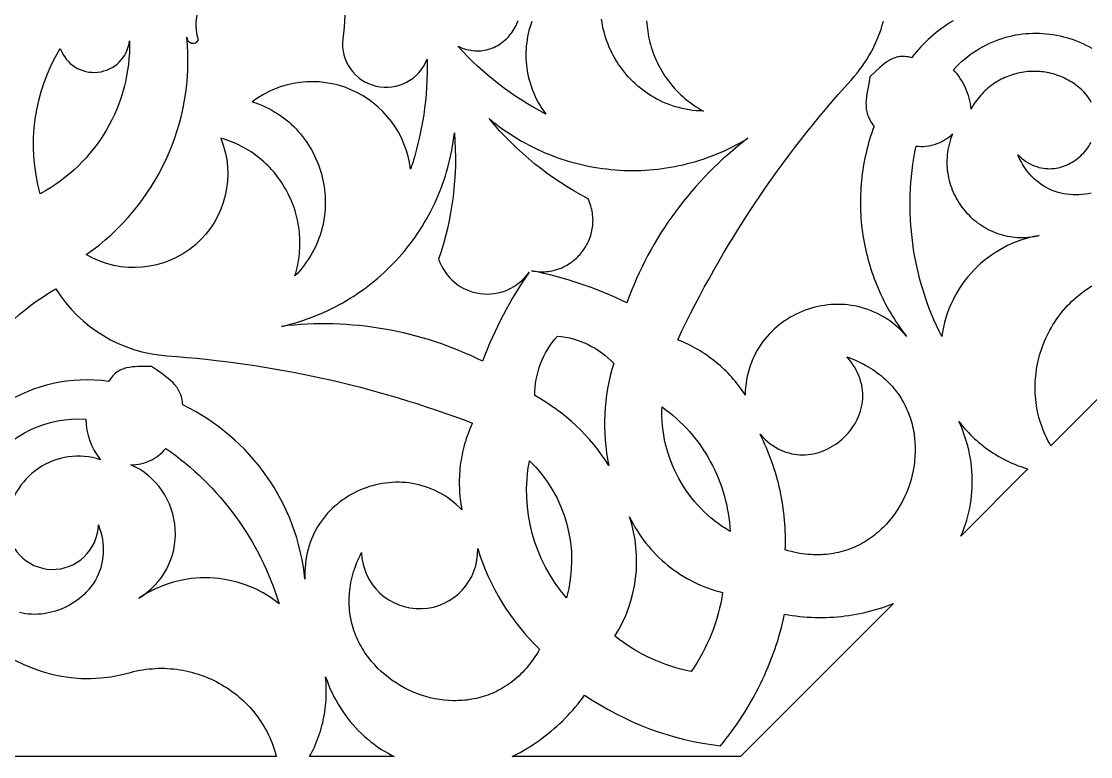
# Model space of a CAD drawing. Extents: x -492 to 492, y -420 to 420.
# Drawn here: x -29.7 to 121.2, y -173.3 to -69.6 of the extents above; entities that cross this region are included whole.
import ezdxf

# ---------------------------------------------------------------- set-up
doc = ezdxf.new("R2010")
doc.units = 0
doc.layers.add('LAYER_1', color=18, linetype='CONTINUOUS')

msp = doc.modelspace()

# ---------------------------------------------------------------- linework, layer by layer
at = {"layer": 'LAYER_1'}
for points in [[(13.79, -58.75, -0.153049), (15.66, -72.1, 0.87466), (27.56, -74.93, -0.089383), (25.23, -90.43, 0.578149), (2.91, -80.92), (3.4, -81.09), (3.87, -81.27), (4.34, -81.46), (4.8, -81.67), (5.25, -81.89), (5.68, -82.13), (6.1, -82.38), (6.52, -82.63), (6.92, -82.91), (7.31, -83.19), (7.68, -83.48), (8.05, -83.78), (8.4, -84.1), (8.75, -84.42), (9.08, -84.76), (9.39, -85.1), (9.7, -85.45), (9.99, -85.81), (10.27, -86.18), (10.54, -86.56), (10.8, -86.94), (11.04, -87.33), (11.28, -87.73), (11.5, -88.13), (11.7, -88.54), (11.89, -88.96), (12.07, -89.38), (12.24, -89.8), (12.4, -90.24), (12.54, -90.67), (12.67, -91.11), (12.78, -91.55), (12.88, -92), (12.97, -92.45), (13.04, -92.9), (13.1, -93.35), (13.15, -93.81), (13.18, -94.26), (13.2, -94.72), (13.21, -95.18), (13.2, -95.64), (13.17, -96.1), (13.14, -96.56), (13.08, -97.02), (13.02, -97.47), (12.94, -97.93), (12.84, -98.38), (12.73, -98.83), (12.61, -99.28), (12.47, -99.73), (12.31, -100.17), (12.14, -100.61), (11.96, -101.05), (11.76, -101.48), (11.54, -101.91), (11.31, -102.33), (11.07, -102.75), (10.81, -103.16), (10.53, -103.57), (10.24, -103.97), (9.93, -104.36), (9.61, -104.75), (9.27, -105.13), (8.91, -105.5), (9.03, -105.11), (9.14, -104.72), (9.23, -104.33), (9.32, -103.94), (9.39, -103.55), (9.46, -103.16), (9.51, -102.77), (9.56, -102.38), (9.59, -101.99), (9.62, -101.61), (9.63, -101.22), (9.63, -100.83), (9.63, -100.45), (9.61, -100.06), (9.59, -99.68), (9.56, -99.3), (9.51, -98.92), (9.46, -98.55), (9.4, -98.17), (9.33, -97.8), (9.25, -97.43), (9.16, -97.06), (9.06, -96.7), (8.95, -96.33), (8.84, -95.97), (8.71, -95.62), (8.58, -95.27), (8.44, -94.92), (8.29, -94.57), (8.13, -94.23), (7.97, -93.89), (7.79, -93.56), (7.61, -93.23), (7.42, -92.91), (7.22, -92.59), (7.02, -92.27), (6.8, -91.96), (6.58, -91.66), (6.35, -91.36), (6.12, -91.06), (5.88, -90.77), (5.62, -90.49), (5.37, -90.21), (5.1, -89.94), (4.83, -89.68), (4.55, -89.42), (4.27, -89.17), (3.97, -88.92), (3.67, -88.69), (3.37, -88.45), (3.06, -88.23), (2.74, -88.01), (2.41, -87.8), (2.08, -87.6), (1.74, -87.41), (1.4, -87.22), (1.05, -87.05), (0.7, -86.88), (0.34, -86.72), (-0.03, -86.57), (-0.4, -86.42), (-0.78, -86.29), (-1.17, -86.16), (-1.55, -86.05, -0.719328), (-20.51, -102.48, 0.270929), (-6.32, -71.83, 0.777705), (-4.68, -72.21, -0.636132), (4.65, -63.61, 0.862472)], [(-35.55, -165.33, -0.453995), (-24.82, -107.29, 0.240725), (-9.11, -116.75), (-9.1, -116.76, -0.074077), (33.96, -126.25), (33.8, -126.61), (33.64, -126.97), (33.5, -127.34), (33.35, -127.7), (33.22, -128.07), (33.1, -128.44), (32.98, -128.82), (32.87, -129.19), (32.76, -129.57), (32.67, -129.95), (32.58, -130.33), (32.5, -130.71), (32.42, -131.09), (32.36, -131.47), (32.3, -131.86), (32.25, -132.24), (32.21, -132.63), (32.17, -133.02), (32.14, -133.41), (32.12, -133.8), (32.11, -134.19), (32.11, -134.58), (32.11, -134.97), (32.12, -135.36), (32.14, -135.75), (32.16, -136.14), (32.2, -136.53), (32.24, -136.91), (32.29, -137.3), (32.34, -137.69), (32.41, -138.08), (32.48, -138.47), (32.09, -138.08), (31.69, -137.72), (31.28, -137.38), (30.87, -137.06), (30.45, -136.76), (30.02, -136.48), (29.58, -136.22), (29.14, -135.98), (28.7, -135.76), (28.25, -135.56), (27.79, -135.38), (27.33, -135.22), (26.87, -135.08), (26.4, -134.95), (25.94, -134.85), (25.47, -134.76), (24.99, -134.69), (24.52, -134.64), (24.05, -134.61), (23.58, -134.59), (23.11, -134.59), (22.63, -134.61), (22.17, -134.65), (21.7, -134.7), (21.23, -134.77), (20.77, -134.86), (20.31, -134.96), (19.86, -135.08), (19.41, -135.21), (18.97, -135.36), (18.53, -135.52), (18.09, -135.7), (17.67, -135.9), (17.25, -136.11), (16.84, -136.33), (16.43, -136.57), (16.04, -136.82), (15.65, -137.09), (15.27, -137.37), (14.91, -137.66), (14.55, -137.97), (14.2, -138.29), (13.87, -138.62), (13.54, -138.97), (13.23, -139.33), (12.94, -139.7), (12.65, -140.08), (12.38, -140.47), (12.13, -140.88), (11.89, -141.3), (11.66, -141.73), (11.45, -142.17), (11.26, -142.62), (11.08, -143.08), (10.92, -143.55), (10.78, -144.04), (10.65, -144.53), (10.55, -145.03), (10.46, -145.54), (10.4, -146.07), (10.35, -146.6), (10.33, -147.14), (10.33, -147.69), (10.34, -148.25, 0.260478), (-6.89, -123.69), (-6.92, -123.43), (-6.95, -123.18), (-6.99, -122.94), (-7.04, -122.71), (-7.1, -122.49), (-7.18, -122.28), (-7.25, -122.08), (-7.34, -121.88), (-7.44, -121.7), (-7.54, -121.52), (-7.65, -121.34), (-7.77, -121.17), (-7.9, -121.01), (-8.03, -120.85), (-8.32, -120.54), (-8.63, -120.25), (-8.96, -119.97), (-9.32, -119.69), (-9.69, -119.41), (-10.47, -118.85), (-11.3, -118.25), (-12.28, -118.26), (-12.74, -118.27), (-13.19, -118.28), (-13.62, -118.3), (-14.04, -118.33), (-14.44, -118.39), (-14.82, -118.46), (-15.01, -118.51), (-15.19, -118.57), (-15.37, -118.63), (-15.55, -118.7), (-15.72, -118.78), (-15.89, -118.87), (-16.05, -118.97), (-16.21, -119.08), (-16.37, -119.2), (-16.53, -119.33), (-16.68, -119.47), (-16.83, -119.63), (-16.97, -119.8), (-17.12, -119.98), (-17.25, -120.17), (-17.39, -120.38, 0.373134), (-41.32, -135.74, 0.574165), (-14.29, -161.41), (-13.85, -161.3), (-13.41, -161.2), (-12.98, -161.11), (-12.54, -161.03), (-12.1, -160.97), (-11.66, -160.92), (-11.22, -160.88), (-10.78, -160.85), (-10.35, -160.83), (-9.91, -160.83), (-9.48, -160.83), (-9.05, -160.85), (-8.62, -160.88), (-8.19, -160.92), (-7.76, -160.97), (-7.33, -161.03), (-6.91, -161.1), (-6.49, -161.18), (-6.08, -161.27), (-5.66, -161.38), (-5.25, -161.49), (-4.85, -161.61), (-4.44, -161.74), (-4.04, -161.89), (-3.65, -162.04), (-3.26, -162.2), (-2.87, -162.37), (-2.49, -162.56), (-2.11, -162.75), (-1.74, -162.95), (-1.37, -163.15), (-1.01, -163.37), (-0.66, -163.6), (-0.31, -163.83), (0.04, -164.08), (0.38, -164.33), (0.71, -164.59), (1.03, -164.86), (1.35, -165.14), (1.66, -165.42), (1.97, -165.72), (2.26, -166.02), (2.55, -166.33), (2.84, -166.64), (3.11, -166.97), (3.37, -167.3), (3.63, -167.63), (3.88, -167.98), (4.12, -168.33), (4.35, -168.69), (4.57, -169.06), (4.79, -169.43), (4.99, -169.81), (5.18, -170.19), (5.37, -170.59), (5.54, -170.98), (5.7, -171.39), (5.85, -171.8), (6, -172.22), (6.13, -172.64), (6.25, -173.06), (6.3, -173.28), (-71.78, -173.28)], [(-36.06, -147.5, -0.562024), (-20.57, -125.7, 0.166667), (-18.52, -131.41, 0.487168), (-31.68, -140.28, 1), (-18.81, -140.6), (-18.63, -141.13), (-18.47, -141.65), (-18.34, -142.16), (-18.25, -142.66), (-18.18, -143.15), (-18.13, -143.64), (-18.12, -144.12), (-18.13, -144.59), (-18.16, -145.05), (-18.22, -145.5), (-18.3, -145.95), (-18.4, -146.38), (-18.53, -146.8), (-18.68, -147.21), (-18.84, -147.61), (-19.03, -148), (-19.23, -148.38), (-19.46, -148.75), (-19.7, -149.1), (-19.95, -149.45), (-20.22, -149.78), (-20.51, -150.09), (-20.81, -150.4), (-21.13, -150.69), (-21.45, -150.96), (-21.79, -151.22), (-22.14, -151.47), (-22.5, -151.7), (-22.88, -151.92), (-23.25, -152.12), (-23.64, -152.3), (-24.04, -152.47), (-24.44, -152.63), (-24.85, -152.76), (-25.26, -152.88), (-25.68, -152.98), (-26.1, -153.07), (-26.52, -153.13), (-26.94, -153.18), (-27.37, -153.21), (-27.8, -153.22), (-28.23, -153.21), (-28.65, -153.18), (-29.08, -153.13), (-29.5, -153.06), (-29.92, -152.97)]]:
    msp.add_lwpolyline(points, format="xyb", dxfattribs=at)
for points in [[(58.55, -69.53), (58.58, -69.9), (58.61, -70.28), (58.65, -70.66), (58.7, -71.03), (58.76, -71.4), (58.83, -71.77), (58.91, -72.14), (59, -72.5), (59.1, -72.87), (59.2, -73.23), (59.32, -73.59), (59.44, -73.94), (59.57, -74.29), (59.71, -74.64), (59.86, -74.99), (60.02, -75.33), (60.18, -75.67), (60.35, -76.01), (60.54, -76.34), (60.73, -76.66), (60.93, -76.99), (61.13, -77.3), (61.35, -77.62), (61.57, -77.93), (61.8, -78.23), (62.04, -78.53), (62.29, -78.82), (62.54, -79.11), (62.81, -79.39), (63.08, -79.66), (63.36, -79.93), (63.64, -80.2), (63.94, -80.45), (64.24, -80.7), (64.55, -80.95), (64.87, -81.18), (65.19, -81.41), (65.52, -81.63), (65.86, -81.85), (66.21, -82.05), (66.56, -82.25), (66.05, -82.23), (65.54, -82.19), (65.04, -82.14), (64.54, -82.07), (64.06, -81.98), (63.58, -81.88), (63.1, -81.76), (62.63, -81.63), (62.18, -81.49), (61.72, -81.33), (61.28, -81.15), (60.85, -80.97), (60.42, -80.77), (60, -80.55), (59.59, -80.33), (59.19, -80.09), (58.79, -79.84), (58.41, -79.58), (58.04, -79.31), (57.67, -79.02), (57.32, -78.73), (56.97, -78.42), (56.64, -78.11), (56.31, -77.78), (56, -77.45), (55.69, -77.11), (55.4, -76.75), (55.12, -76.39), (54.85, -76.02), (54.59, -75.65), (54.34, -75.26), (54.11, -74.87), (53.88, -74.47), (53.67, -74.07), (53.47, -73.66), (53.28, -73.24), (53.11, -72.81), (52.95, -72.39), (52.8, -71.95), (52.66, -71.51), (52.54, -71.07), (52.43, -70.62), (52.34, -70.17), (52.26, -69.72), (52.19, -69.26)], [(42.33, -69.59), (42.19, -70.01), (42.06, -70.44), (41.94, -70.86), (41.84, -71.29), (41.75, -71.73), (41.68, -72.17), (41.62, -72.61), (41.57, -73.05), (41.54, -73.49), (41.52, -73.94), (41.51, -74.39), (41.52, -74.84), (41.55, -75.29), (41.59, -75.73), (41.64, -76.18), (41.71, -76.63), (41.79, -77.08), (41.89, -77.53), (42.01, -77.97), (42.14, -78.42), (42.29, -78.86), (42.45, -79.3), (42.63, -79.73), (42.82, -80.17), (43.03, -80.6), (43.26, -81.02), (43.51, -81.44), (43.77, -81.86), (44.05, -82.27), (44.34, -82.68), (43.47, -82.21), (42.61, -81.73), (41.76, -81.23), (40.92, -80.71), (40.1, -80.17), (39.29, -79.61), (38.49, -79.04), (37.7, -78.45), (36.93, -77.84), (36.17, -77.21), (35.42, -76.57), (34.69, -75.91), (33.98, -75.23), (33.27, -74.54), (32.59, -73.83), (31.92, -73.11), (32.22, -73.24), (32.52, -73.36), (32.83, -73.46), (33.13, -73.55), (33.42, -73.62), (33.72, -73.67), (34.01, -73.71), (34.3, -73.74), (34.58, -73.75), (34.86, -73.74), (35.14, -73.73), (35.42, -73.7), (35.69, -73.65), (35.95, -73.6), (36.22, -73.53), (36.47, -73.45), (36.72, -73.36), (36.97, -73.26), (37.21, -73.14), (37.45, -73.02), (37.67, -72.89), (37.9, -72.75), (38.11, -72.59), (38.32, -72.43), (38.53, -72.26), (38.72, -72.09), (38.91, -71.9), (39.09, -71.71), (39.26, -71.51), (39.43, -71.3), (39.58, -71.09), (39.73, -70.87), (39.87, -70.64), (40, -70.41), (40.12, -70.18), (40.23, -69.94), (40.33, -69.69), (40.42, -69.45)], [(101.78, -69.51), (101.37, -69.76), (100.96, -70.03), (100.57, -70.3), (100.17, -70.58), (99.78, -70.88), (99.4, -71.18), (99.03, -71.49), (98.65, -71.81), (98.29, -72.14), (97.93, -72.48), (97.58, -72.83), (97.24, -73.19), (96.9, -73.55), (96.57, -73.93), (96.25, -74.32), (95.93, -74.71), (95.69, -74.65), (95.45, -74.61), (95.22, -74.57), (95, -74.55), (94.79, -74.54), (94.58, -74.55), (94.38, -74.56), (94.18, -74.58), (93.99, -74.61), (93.8, -74.66), (93.62, -74.71), (93.44, -74.77), (93.26, -74.84), (93.09, -74.92), (92.92, -75.01), (92.75, -75.1), (92.42, -75.31), (92.09, -75.55), (91.77, -75.82), (91.44, -76.1), (90.77, -76.72), (90.06, -77.39), (89.88, -78.4), (89.7, -79.34), (89.62, -79.8), (89.56, -80.24), (89.52, -80.68), (89.49, -81.1), (89.5, -81.52), (89.51, -81.73), (89.54, -81.94), (89.57, -82.14), (89.61, -82.34), (89.66, -82.55), (89.72, -82.75), (89.79, -82.95), (89.87, -83.15), (89.97, -83.35), (90.08, -83.55), (90.2, -83.76), (90.33, -83.96), (90.48, -84.16), (90.64, -84.36), (90.47, -84.83), (90.31, -85.3), (90.15, -85.78), (90.01, -86.25), (89.87, -86.73), (89.74, -87.2), (89.61, -87.68), (89.5, -88.16), (89.39, -88.64), (89.29, -89.13), (89.2, -89.61), (89.12, -90.09), (89.04, -90.58), (88.97, -91.06), (88.91, -91.55), (88.86, -92.03), (88.81, -92.52), (88.78, -93), (88.75, -93.49), (88.73, -93.98), (88.71, -94.46), (88.71, -94.95), (88.71, -95.44), (88.72, -95.92), (88.73, -96.41), (88.76, -96.89), (88.79, -97.38), (88.83, -97.86), (88.88, -98.34), (88.93, -98.82), (88.99, -99.3), (89.06, -99.78), (89.14, -100.26), (89.23, -100.74), (89.32, -101.21), (89.42, -101.69), (89.53, -102.16), (89.64, -102.63), (89.77, -103.1), (89.9, -103.57), (90.03, -104.04), (90.18, -104.5), (90.33, -104.96), (90.49, -105.42), (90.66, -105.88), (90.83, -106.33), (91.01, -106.79), (91.2, -107.24), (91.4, -107.68), (91.6, -108.13), (91.81, -108.57), (92.03, -109.01), (92.26, -109.45), (92.49, -109.88), (92.73, -110.31), (92.98, -110.73), (93.23, -111.16), (93.5, -111.58), (93.76, -111.99), (94.04, -112.4), (94.32, -112.81), (94.61, -113.22), (94.91, -113.62), (95.22, -114.02), (94.84, -113.6), (94.46, -113.21), (94.07, -112.83), (93.67, -112.48), (93.26, -112.15), (92.84, -111.84), (92.42, -111.55), (91.99, -111.28), (91.55, -111.03), (91.11, -110.8), (90.66, -110.59), (90.21, -110.4), (89.75, -110.22), (89.29, -110.07), (88.83, -109.94), (88.36, -109.82), (87.89, -109.72), (87.42, -109.64), (86.95, -109.58), (86.48, -109.54), (86, -109.51), (85.53, -109.5), (85.06, -109.51), (84.59, -109.54), (84.12, -109.58), (83.65, -109.64), (83.19, -109.71), (82.73, -109.81), (82.27, -109.91), (81.82, -110.04), (81.37, -110.18), (80.93, -110.33), (80.49, -110.5), (80.06, -110.69), (79.64, -110.89), (79.22, -111.1), (78.81, -111.33), (78.41, -111.58), (78.02, -111.83), (77.63, -112.11), (77.26, -112.39), (76.9, -112.69), (76.54, -113), (76.2, -113.33), (75.87, -113.67), (75.55, -114.02), (75.25, -114.38), (74.95, -114.76), (74.68, -115.14), (74.41, -115.54), (74.16, -115.96), (73.93, -116.38), (73.71, -116.81), (73.5, -117.26), (73.32, -117.72), (73.15, -118.18), (72.99, -118.66), (72.86, -119.15), (72.74, -119.65), (72.65, -120.16), (72.57, -120.67), (72.51, -121.2), (72.47, -121.74), (72.46, -122.29), (72.24, -121.96), (72.02, -121.63), (71.79, -121.31), (71.56, -121), (71.32, -120.69), (71.07, -120.39), (70.82, -120.09), (70.56, -119.79), (70.3, -119.5), (70.03, -119.22), (69.76, -118.94), (69.48, -118.67), (69.2, -118.4), (68.91, -118.14), (68.61, -117.89), (68.31, -117.64), (68.01, -117.4), (67.7, -117.16), (67.39, -116.93), (67.07, -116.7), (66.75, -116.48), (66.42, -116.27), (66.09, -116.06), (65.75, -115.86), (65.41, -115.67), (65.07, -115.48), (64.72, -115.3), (64.37, -115.13), (64.02, -114.96), (63.66, -114.8), (63.29, -114.65), (62.93, -114.5), (63.52, -113.25), (64.13, -112.01), (64.75, -110.77), (65.38, -109.54), (66.03, -108.31), (66.68, -107.09), (67.35, -105.88), (68.02, -104.67), (68.71, -103.47), (69.41, -102.28), (70.12, -101.09), (70.83, -99.91), (71.57, -98.74), (72.31, -97.57), (73.06, -96.41), (73.82, -95.26), (74.59, -94.11), (75.38, -92.98), (76.17, -91.85), (76.98, -90.72), (77.79, -89.61), (78.62, -88.5), (79.45, -87.4), (80.3, -86.3), (81.16, -85.22), (82.02, -84.14), (82.9, -83.07), (83.79, -82), (84.68, -80.95), (85.59, -79.9), (86.51, -78.86), (87.43, -77.83), (87.44, -77.82), (87.84, -77.36), (88.23, -76.9), (88.6, -76.42), (88.95, -75.94), (89.29, -75.45), (89.61, -74.95), (89.92, -74.44), (90.21, -73.92), (90.49, -73.4), (90.75, -72.86), (90.99, -72.32), (91.22, -71.78), (91.43, -71.23), (91.62, -70.67), (91.8, -70.11), (91.97, -69.54)], [(121.29, -81.01), (121.12, -80.71), (120.93, -80.41), (120.72, -80.11), (120.49, -79.82), (120.23, -79.53), (119.96, -79.24), (119.73, -79.04), (119.5, -78.85), (119.26, -78.66), (119.02, -78.49), (118.77, -78.32), (118.52, -78.16), (118.27, -78.01), (118.02, -77.86), (117.76, -77.73), (117.5, -77.6), (117.24, -77.48), (116.98, -77.37), (116.71, -77.27), (116.44, -77.17), (116.17, -77.08), (115.9, -77.01), (115.63, -76.93), (115.35, -76.87), (115.08, -76.82), (114.8, -76.77), (114.53, -76.73), (114.25, -76.69), (113.97, -76.67), (113.69, -76.65), (113.41, -76.64), (113.14, -76.64), (112.86, -76.65), (112.58, -76.66), (112.3, -76.68), (112.03, -76.71), (111.75, -76.75), (111.48, -76.79), (111.21, -76.84), (110.93, -76.9), (110.66, -76.97), (110.4, -77.04), (110.13, -77.12), (109.87, -77.21), (109.61, -77.31), (109.35, -77.41), (109.09, -77.52), (108.84, -77.63), (108.59, -77.76), (108.34, -77.89), (108.1, -78.03), (107.85, -78.17), (107.62, -78.32), (107.39, -78.48), (107.16, -78.65), (106.93, -78.82), (106.71, -79), (106.5, -79.19), (106.28, -79.38), (106.08, -79.58), (105.88, -79.79), (105.68, -80), (105.49, -80.23), (105.3, -80.45), (105.12, -80.69), (104.95, -80.93), (104.78, -81.18), (104.62, -81.43), (104.47, -81.69), (104.32, -81.96), (104.28, -81.57), (104.22, -81.19), (104.14, -80.81), (104.05, -80.43), (103.95, -80.06), (103.83, -79.7), (103.69, -79.34), (103.54, -78.98), (103.38, -78.63), (103.2, -78.29), (103.01, -77.96), (102.8, -77.63), (102.58, -77.32), (102.35, -77.01), (102.1, -76.71), (101.85, -76.42), (102.22, -76.02), (102.6, -75.64), (102.99, -75.27), (103.39, -74.92), (103.8, -74.59), (104.21, -74.27), (104.64, -73.97), (105.07, -73.68), (105.5, -73.42), (105.94, -73.16), (106.39, -72.93), (106.84, -72.71), (107.3, -72.5), (107.76, -72.32), (108.22, -72.14), (108.69, -71.99), (109.17, -71.84), (109.64, -71.72), (110.12, -71.61), (110.6, -71.51), (111.08, -71.43), (111.56, -71.37), (112.05, -71.32), (112.53, -71.28), (113.02, -71.26), (113.5, -71.26), (113.99, -71.27), (114.47, -71.29), (114.96, -71.33), (115.44, -71.39), (115.92, -71.46), (116.39, -71.54), (116.87, -71.64), (117.34, -71.75), (117.81, -71.87), (118.27, -72.02), (118.73, -72.17), (119.18, -72.34), (119.63, -72.52), (120.08, -72.72), (120.52, -72.93), (120.95, -73.15), (121.37, -73.39)], [(173.28, -71.78), (115.59, -129.47), (115.37, -129.09), (115.16, -128.69), (114.96, -128.3), (114.77, -127.9), (114.6, -127.5), (114.44, -127.09), (114.29, -126.69), (114.15, -126.28), (114.02, -125.87), (113.9, -125.45), (113.8, -125.03), (113.71, -124.62), (113.62, -124.2), (113.55, -123.78), (113.49, -123.36), (113.45, -122.93), (113.41, -122.51), (113.38, -122.09), (113.36, -121.67), (113.36, -121.24), (113.37, -120.82), (113.38, -120.4), (113.41, -119.98), (113.45, -119.56), (113.5, -119.14), (113.55, -118.72), (113.62, -118.3), (113.7, -117.89), (113.79, -117.48), (113.89, -117.07), (114, -116.66), (114.12, -116.25), (114.25, -115.85), (114.39, -115.45), (114.54, -115.06), (114.7, -114.67), (114.87, -114.28), (115.05, -113.9), (115.24, -113.52), (115.44, -113.14), (115.65, -112.77), (115.87, -112.4), (116.09, -112.04), (116.33, -111.69), (116.58, -111.34), (116.83, -111), (117.1, -110.66), (117.37, -110.33), (117.65, -110), (117.94, -109.68), (118.24, -109.37), (118.55, -109.07), (118.87, -108.77), (119.2, -108.48), (119.53, -108.2), (119.88, -107.92), (120.23, -107.66), (120.59, -107.4), (120.96, -107.15), (121.34, -106.91)], [(121.25, -93.84), (120.83, -93.92), (120.41, -93.98), (119.98, -94.03), (119.55, -94.06), (119.13, -94.07), (118.7, -94.06), (118.27, -94.03), (117.85, -93.98), (117.43, -93.91), (117.01, -93.82), (116.59, -93.71), (116.18, -93.58), (115.78, -93.42), (115.38, -93.25), (114.99, -93.05), (114.61, -92.84), (114.23, -92.6), (113.87, -92.33), (113.51, -92.05), (113.17, -91.74), (112.83, -91.4), (112.51, -91.05), (112.21, -90.67), (111.91, -90.26), (111.64, -89.83), (111.37, -89.37), (111.13, -88.89), (110.9, -88.39), (111.18, -88.66), (111.48, -88.91), (111.77, -89.14), (112.07, -89.35), (112.37, -89.53), (112.68, -89.7), (112.98, -89.85), (113.29, -89.98), (113.6, -90.08), (113.9, -90.18), (114.21, -90.25), (114.52, -90.3), (114.83, -90.34), (115.14, -90.36), (115.44, -90.37), (115.74, -90.35), (116.04, -90.33), (116.34, -90.29), (116.64, -90.23), (116.93, -90.16), (117.22, -90.07), (117.5, -89.97), (117.78, -89.86), (118.05, -89.74), (118.32, -89.6), (118.58, -89.46), (118.84, -89.3), (119.09, -89.13), (119.33, -88.94), (119.56, -88.75), (119.79, -88.55), (120, -88.34), (120.21, -88.13), (120.41, -87.9), (120.6, -87.66), (120.78, -87.42), (120.94, -87.17), (121.1, -86.91), (121.25, -86.65)]]:
    msp.add_lwpolyline(points, dxfattribs=at)
for points in [[(-14.41, -72.33, -0.281952), (-27, -93.89, -0.207503), (-24.19, -73.41, 0.794747)], [(31.5, -86.46), (31.55, -87.59), (31.57, -88.72), (31.56, -89.85), (31.52, -90.98), (31.45, -92.1), (31.35, -93.23), (31.23, -94.35), (31.07, -95.46), (30.89, -96.57), (30.68, -97.68), (30.44, -98.79), (30.17, -99.88), (29.88, -100.97), (29.56, -102.06), (29.2, -103.13, 0.61665), (41.99, -104.94, 0.063158), (35.4, -117.52, 0.145764), (7.03, -112.6), (7.64, -112.46), (8.25, -112.3), (8.86, -112.13), (9.46, -111.95), (10.05, -111.76), (10.64, -111.56), (11.22, -111.35), (11.8, -111.13), (12.37, -110.89), (12.94, -110.65), (13.49, -110.39), (14.05, -110.13), (14.59, -109.85), (15.13, -109.57), (15.67, -109.27), (16.19, -108.97), (16.71, -108.65), (17.23, -108.33), (17.73, -107.99), (18.23, -107.65), (18.72, -107.3), (19.21, -106.93), (19.68, -106.56), (20.15, -106.19), (20.62, -105.8), (21.07, -105.4), (21.52, -105), (21.95, -104.58), (22.38, -104.16), (22.8, -103.73), (23.22, -103.3), (23.62, -102.85), (24.02, -102.4), (24.41, -101.94), (24.78, -101.47), (25.15, -101), (25.51, -100.52), (25.87, -100.03), (26.21, -99.53), (26.54, -99.03), (26.86, -98.52), (27.18, -98.01), (27.48, -97.49), (27.78, -96.96), (28.06, -96.43), (28.33, -95.89), (28.6, -95.34), (28.85, -94.79), (29.1, -94.24), (29.33, -93.68), (29.55, -93.11), (29.76, -92.54), (29.96, -91.96), (30.15, -91.38), (30.33, -90.8), (30.5, -90.21), (30.66, -89.61), (30.8, -89.01), (30.93, -88.41), (31.06, -87.8), (31.17, -87.19), (31.26, -86.58), (31.35, -85.96), (31.43, -85.33)], [(46.53, -114.03), (47.09, -114.12), (47.65, -114.23), (48.19, -114.37), (48.73, -114.53), (49.26, -114.72), (49.78, -114.93), (50.29, -115.16), (50.79, -115.42), (51.28, -115.7), (51.75, -116), (52.21, -116.32), (52.66, -116.67), (53.09, -117.04), (53.5, -117.42), (53.9, -117.83), (53.64, -118.71), (53.42, -119.59), (53.22, -120.48), (53.04, -121.37), (52.9, -122.27), (52.79, -123.17), (52.7, -124.07), (52.64, -124.98), (52.61, -125.89), (52.61, -126.79), (52.64, -127.7), (52.7, -128.61), (52.78, -129.51), (52.9, -130.42), (53.04, -131.32), (53.21, -132.21, 0.126855), (42.77, -122.37, -0.186674), (45.96, -113.97)], [(-8.6, -130.31), (-7.9, -130.83), (-7.21, -131.36), (-6.54, -131.9), (-5.88, -132.46), (-5.23, -133.03), (-4.59, -133.61), (-3.97, -134.21), (-3.35, -134.82), (-2.76, -135.44), (-2.17, -136.07), (-1.6, -136.72), (-1.05, -137.37), (-0.5, -138.04), (0.03, -138.72), (0.54, -139.41), (1.04, -140.11), (1.52, -140.82), (1.99, -141.54), (2.45, -142.27), (2.89, -143.01), (3.31, -143.76), (3.72, -144.51), (4.12, -145.28), (4.49, -146.06), (4.86, -146.84), (5.2, -147.64), (5.53, -148.44), (5.84, -149.25), (6.14, -150.06), (6.42, -150.89), (6.68, -151.72, 0.329739), (-13.11, -150.95, 0.606751), (-14.22, -132.12), (-13.86, -132.12), (-13.51, -132.09), (-13.16, -132.04), (-12.81, -131.98), (-12.47, -131.89), (-12.14, -131.79), (-11.81, -131.66), (-11.49, -131.52), (-11.17, -131.37), (-10.87, -131.19), (-10.58, -131), (-10.3, -130.79), (-10.03, -130.57), (-9.78, -130.33), (-9.54, -130.08), (-9.31, -129.81)], [(42.01, -131.55, -0.276488), (47.23, -150.87, -0.228229)], [(56.37, -139.95), (56.63, -140.44), (56.9, -140.92), (57.19, -141.39), (57.49, -141.85), (57.79, -142.3), (58.12, -142.75), (58.45, -143.18), (58.79, -143.6), (59.15, -144.01), (59.51, -144.42), (59.89, -144.81), (60.27, -145.19), (60.67, -145.56), (61.08, -145.92), (61.49, -146.27), (61.92, -146.6), (62.35, -146.93), (62.79, -147.24), (63.25, -147.54), (63.71, -147.83), (64.18, -148.1), (64.65, -148.37), (65.14, -148.62), (65.63, -148.86), (66.13, -149.08), (66.63, -149.29), (67.14, -149.49), (67.66, -149.67), (68.19, -149.84), (68.72, -149.99), (69.25, -150.13), (69.14, -150.88), (69, -151.62), (68.84, -152.36), (68.66, -153.09), (68.45, -153.82), (68.22, -154.54), (67.98, -155.25), (67.71, -155.96), (67.42, -156.66), (67.11, -157.35), (66.78, -158.03), (66.43, -158.71), (66.06, -159.37), (65.67, -160.01), (65.27, -160.65), (64.85, -161.28, -0.118726), (54.07, -156.3, 0.224974), (56.13, -139.46)], [(34.71, -143.92, 0.128453), (43.44, -158.14), (43.23, -158.51), (43.01, -158.86), (42.78, -159.21), (42.55, -159.55), (42.32, -159.87), (42.08, -160.19), (41.83, -160.49), (41.58, -160.79), (41.33, -161.08), (41.07, -161.35), (40.81, -161.62), (40.54, -161.88), (40.27, -162.12), (39.99, -162.36), (39.71, -162.59), (39.43, -162.81), (39.14, -163.01), (38.85, -163.21), (38.56, -163.4), (38.26, -163.59), (37.97, -163.76), (37.66, -163.92), (37.36, -164.08), (37.05, -164.22), (36.74, -164.36), (36.43, -164.49), (36.12, -164.6), (35.8, -164.71), (35.49, -164.82), (35.17, -164.91), (34.85, -164.99), (34.53, -165.07), (34.2, -165.14), (33.88, -165.2), (33.56, -165.25), (33.23, -165.3), (32.9, -165.33), (32.58, -165.36), (32.25, -165.38), (31.92, -165.39), (31.59, -165.4), (31.26, -165.4), (30.61, -165.37), (29.96, -165.31), (29.31, -165.23), (28.66, -165.11), (28.02, -164.97), (27.38, -164.8), (26.75, -164.6), (26.13, -164.38), (25.52, -164.13), (24.92, -163.86), (24.33, -163.56), (23.76, -163.24), (23.2, -162.89), (22.65, -162.53), (22.12, -162.14), (21.61, -161.72), (21.11, -161.29), (20.63, -160.84), (20.18, -160.36), (19.75, -159.87), (19.34, -159.36), (19.14, -159.1), (18.95, -158.83), (18.76, -158.56), (18.59, -158.28), (18.42, -158), (18.25, -157.72), (18.09, -157.43), (17.94, -157.14), (17.8, -156.84), (17.66, -156.54), (17.53, -156.24), (17.41, -155.93), (17.3, -155.62), (17.19, -155.3), (17.09, -154.99), (17, -154.66), (16.92, -154.34), (16.85, -154.01), (16.78, -153.68), (16.72, -153.34), (16.68, -153), (16.64, -152.66), (16.61, -152.32), (16.59, -151.97), (16.58, -151.62), (16.57, -151.26), (16.58, -150.91), (16.6, -150.55), (16.63, -150.19), (16.66, -149.82), (16.71, -149.46), (16.77, -149.09), (16.83, -148.72), (16.91, -148.35), (17, -147.97), (17.1, -147.59), (17.21, -147.21), (17.34, -146.83), (17.47, -146.45), (17.61, -146.07), (17.77, -145.68), (17.94, -145.29), (18.12, -144.9), (18.31, -144.51, 1)], [(71.78, -173.28), (39.59, -173.28), (39.76, -173.19), (40.24, -172.95), (40.7, -172.69), (41.17, -172.43), (41.62, -172.16), (42.08, -171.88), (42.52, -171.59), (42.96, -171.29), (43.4, -170.99), (43.83, -170.67), (44.25, -170.35), (44.67, -170.02), (45.08, -169.68), (45.49, -169.34), (45.88, -168.99), (46.28, -168.62), (46.66, -168.26), (47.04, -167.88), (47.41, -167.5), (47.77, -167.1), (48.13, -166.71), (48.48, -166.3), (48.82, -165.89), (49.16, -165.47), (49.48, -165.04), (49.8, -164.61, 0.121003), (68.99, -171.75), (69.4, -171.25), (69.79, -170.74), (70.18, -170.23), (70.57, -169.71), (70.95, -169.18), (71.32, -168.65), (71.68, -168.11), (72.04, -167.56), (72.39, -167.01), (72.73, -166.46), (73.06, -165.89), (73.39, -165.32), (73.7, -164.75), (74.01, -164.18), (74.31, -163.59), (74.61, -163.01), (74.89, -162.42), (75.17, -161.82), (75.43, -161.22), (75.69, -160.62), (75.94, -160.02), (76.18, -159.41), (76.41, -158.8), (76.63, -158.19), (76.84, -157.57), (77.04, -156.95), (77.22, -156.33), (77.4, -155.71), (77.57, -155.09), (77.73, -154.46), (77.88, -153.84), (78.01, -153.21), (78.55, -153.3), (79.08, -153.38), (79.61, -153.45), (80.14, -153.51), (80.68, -153.56), (81.21, -153.6), (81.74, -153.63), (82.28, -153.65), (82.81, -153.66), (83.34, -153.66), (83.88, -153.65), (84.41, -153.63), (84.94, -153.6), (85.47, -153.56), (86, -153.51), (86.53, -153.45), (87.06, -153.38), (87.58, -153.3), (88.11, -153.2), (88.63, -153.1), (89.15, -152.99), (89.67, -152.87), (90.19, -152.74), (90.7, -152.6), (91.21, -152.45), (91.72, -152.29), (92.23, -152.12), (92.73, -151.94), (93.23, -151.75), (93.36, -151.7)]]:
    msp.add_lwpolyline(points, format="xyb", close=True, dxfattribs=at)
for points in [[(36.82, -83.69), (37.31, -84.08), (37.81, -84.45), (38.31, -84.82), (38.82, -85.17), (39.34, -85.52), (39.86, -85.85), (40.38, -86.17), (40.91, -86.48), (41.45, -86.78), (41.99, -87.07), (42.53, -87.34), (43.08, -87.61), (43.63, -87.86), (44.19, -88.11), (44.75, -88.34), (45.31, -88.56), (45.88, -88.77), (46.45, -88.97), (47.03, -89.16), (47.61, -89.33), (48.19, -89.5), (48.77, -89.65), (49.35, -89.79), (49.94, -89.93), (50.53, -90.05), (51.12, -90.16), (51.72, -90.25), (52.31, -90.34), (52.91, -90.41), (53.51, -90.48), (54.11, -90.53), (54.71, -90.57), (55.31, -90.6), (55.91, -90.62), (56.51, -90.62), (57.11, -90.62), (57.72, -90.6), (58.32, -90.57), (58.92, -90.53), (59.52, -90.48), (60.12, -90.42), (60.72, -90.35), (61.32, -90.26), (61.92, -90.16), (62.52, -90.05), (63.11, -89.93), (63.71, -89.8), (64.3, -89.65), (64.89, -89.5), (65.48, -89.33), (66.06, -89.15), (66.65, -88.96), (67.23, -88.76), (67.8, -88.54), (68.38, -88.31), (68.95, -88.08), (69.52, -87.83), (70.08, -87.56), (70.64, -87.29), (71.2, -87), (71.75, -86.71), (72.3, -86.4), (72.84, -86.07), (72.11, -86.63), (71.4, -87.21), (70.69, -87.79), (70, -88.39), (69.32, -89), (68.64, -89.62), (67.99, -90.25), (67.34, -90.89), (66.7, -91.55), (66.08, -92.21), (65.47, -92.89), (64.87, -93.58), (64.29, -94.27), (63.72, -94.98), (63.16, -95.7), (62.61, -96.43), (62.08, -97.17), (61.56, -97.91), (61.05, -98.67), (60.56, -99.43), (60.08, -100.21), (59.62, -100.99), (59.17, -101.78), (58.73, -102.58), (58.31, -103.39), (57.9, -104.21), (57.51, -105.04), (57.13, -105.87), (56.77, -106.71), (56.42, -107.55), (56.08, -108.41), (55.77, -109.27), (54.96, -108.89), (54.15, -108.52), (53.33, -108.17), (52.51, -107.82), (51.68, -107.5), (50.85, -107.18), (50.01, -106.88), (49.17, -106.59), (48.33, -106.31), (47.48, -106.05), (46.62, -105.8), (45.76, -105.56), (44.9, -105.34), (44.04, -105.13), (43.17, -104.93), (42.29, -104.75), (42.57, -104.8), (42.84, -104.84), (43.11, -104.87), (43.37, -104.89), (43.64, -104.9), (43.9, -104.9), (44.16, -104.89), (44.41, -104.88), (44.67, -104.85), (44.92, -104.81), (45.17, -104.77), (45.41, -104.72), (45.65, -104.65), (45.89, -104.58), (46.12, -104.51), (46.35, -104.42), (46.58, -104.33), (46.8, -104.23), (47.02, -104.12), (47.24, -104), (47.45, -103.88), (47.65, -103.75), (47.85, -103.62), (48.05, -103.48), (48.24, -103.33), (48.42, -103.18), (48.6, -103.02), (48.78, -102.85), (48.95, -102.68), (49.11, -102.5), (49.27, -102.32), (49.42, -102.14), (49.56, -101.94), (49.7, -101.75), (49.83, -101.55), (49.96, -101.34), (50.08, -101.13), (50.19, -100.92), (50.3, -100.71), (50.4, -100.49), (50.49, -100.26), (50.57, -100.04), (50.65, -99.81), (50.72, -99.57), (50.78, -99.34), (50.83, -99.1), (50.88, -98.86), (50.91, -98.62), (50.94, -98.38), (50.96, -98.13), (50.97, -97.88), (50.98, -97.63), (50.97, -97.38), (50.96, -97.13), (50.93, -96.88), (50.9, -96.63), (50.85, -96.37), (50.8, -96.12), (50.74, -95.87), (50.67, -95.61), (50.58, -95.36), (50.49, -95.1), (50.39, -94.85), (50.28, -94.6), (49.28, -94.07), (48.29, -93.51), (47.32, -92.93), (46.37, -92.32), (45.43, -91.69), (44.51, -91.04), (43.61, -90.36), (42.72, -89.66), (41.86, -88.94), (41.01, -88.2), (40.18, -87.43), (39.37, -86.64), (38.58, -85.84), (37.81, -85.01), (37.07, -84.16), (36.34, -83.3)], [(101.56, -85.82), (101.43, -86.2), (101.32, -86.57), (101.22, -86.94), (101.13, -87.32), (101.06, -87.69), (101.01, -88.06), (100.96, -88.43), (100.93, -88.8), (100.91, -89.17), (100.91, -89.53), (100.92, -89.9), (100.94, -90.26), (100.97, -90.62), (101.02, -90.97), (101.08, -91.32), (101.15, -91.67), (101.23, -92.02), (101.32, -92.36), (101.43, -92.7), (101.54, -93.03), (101.67, -93.36), (101.8, -93.68), (101.95, -94), (102.11, -94.31), (102.27, -94.62), (102.45, -94.92), (102.64, -95.22), (102.83, -95.51), (103.04, -95.79), (103.25, -96.07), (103.47, -96.34), (103.7, -96.6), (103.94, -96.85), (104.19, -97.1), (104.44, -97.34), (104.71, -97.57), (104.98, -97.79), (105.25, -98), (105.54, -98.21), (105.83, -98.4), (106.13, -98.59), (106.43, -98.76), (106.74, -98.93), (107.06, -99.09), (107.38, -99.23), (107.71, -99.37), (108.04, -99.49), (108.38, -99.6), (108.73, -99.71), (109.08, -99.8), (109.43, -99.87), (109.79, -99.94), (110.15, -99.99), (110.51, -100.03), (110.88, -100.06), (111.26, -100.08), (111.63, -100.08), (112.01, -100.07), (112.4, -100.04), (112.78, -100), (113.17, -99.95), (113.19, -99.95), (112.62, -100.08), (111.96, -100.26), (111.32, -100.46), (110.7, -100.69), (110.08, -100.94), (109.48, -101.22), (108.89, -101.52), (108.31, -101.84), (107.75, -102.18), (107.21, -102.54), (106.68, -102.93), (106.16, -103.33), (105.66, -103.76), (105.18, -104.2), (104.72, -104.66), (104.28, -105.14), (103.85, -105.63), (103.45, -106.15), (103.06, -106.67), (102.7, -107.22), (102.35, -107.78), (102.03, -108.35), (101.73, -108.94), (101.45, -109.53), (101.2, -110.15), (100.97, -110.77), (100.76, -111.41), (100.58, -112.05), (100.43, -112.71), (100.3, -113.38), (100.2, -114.05), (99.81, -113.27), (99.44, -112.49), (99.09, -111.69), (98.75, -110.89), (98.43, -110.09), (98.13, -109.27), (97.85, -108.46), (97.59, -107.64), (97.34, -106.81), (97.11, -105.98), (96.9, -105.15), (96.7, -104.31), (96.52, -103.47), (96.36, -102.62), (96.22, -101.77), (96.1, -100.92), (95.99, -100.07), (95.9, -99.21), (95.83, -98.36), (95.78, -97.5), (95.75, -96.64), (95.73, -95.78), (95.73, -94.92), (95.75, -94.05), (95.79, -93.19), (95.84, -92.33), (95.92, -91.47), (96.01, -90.61), (96.12, -89.75), (96.25, -88.89), (96.4, -88.03), (96.56, -87.18), (96.91, -87.21), (97.26, -87.23), (97.61, -87.23), (97.95, -87.2), (98.3, -87.16), (98.64, -87.09), (98.98, -87.01), (99.32, -86.91), (99.65, -86.79), (99.97, -86.65), (100.28, -86.49), (100.59, -86.32), (100.89, -86.12), (101.17, -85.92), (101.45, -85.69), (101.71, -85.45)], [(113.56, -99.88), (113.19, -99.95), (113.28, -99.93), (113.95, -99.8)], [(87.22, -117.06), (87.62, -117.21), (88.01, -117.38), (88.39, -117.55), (88.76, -117.73), (89.12, -117.91), (89.47, -118.1), (89.81, -118.3), (90.15, -118.5), (90.47, -118.71), (90.79, -118.92), (91.09, -119.14), (91.39, -119.37), (91.68, -119.6), (91.96, -119.84), (92.23, -120.08), (92.49, -120.33), (92.74, -120.58), (92.98, -120.84), (93.22, -121.1), (93.44, -121.36), (93.66, -121.63), (93.87, -121.9), (94.07, -122.18), (94.26, -122.46), (94.44, -122.75), (94.62, -123.04), (94.78, -123.33), (94.94, -123.62), (95.09, -123.92), (95.23, -124.22), (95.37, -124.53), (95.49, -124.83), (95.61, -125.14), (95.72, -125.45), (95.82, -125.77), (95.92, -126.08), (96, -126.4), (96.08, -126.72), (96.15, -127.04), (96.21, -127.36), (96.27, -127.68), (96.31, -128.01), (96.36, -128.33), (96.41, -128.99), (96.44, -129.64), (96.44, -130.3), (96.41, -130.95), (96.35, -131.61), (96.27, -132.26), (96.15, -132.91), (96.01, -133.56), (95.85, -134.19), (95.66, -134.82), (95.44, -135.45), (95.19, -136.06), (94.92, -136.66), (94.63, -137.25), (94.31, -137.83), (93.97, -138.39), (93.61, -138.94), (93.22, -139.47), (92.81, -139.98), (92.38, -140.48), (91.92, -140.95), (91.69, -141.18), (91.45, -141.4), (91.2, -141.62), (90.95, -141.83), (90.7, -142.04), (90.44, -142.24), (90.17, -142.43), (89.9, -142.62), (89.62, -142.8), (89.34, -142.97), (89.06, -143.14), (88.77, -143.3), (88.47, -143.45), (88.17, -143.6), (87.87, -143.74), (87.56, -143.87), (87.25, -143.99), (86.93, -144.11), (86.61, -144.22), (86.28, -144.31), (85.95, -144.41), (85.62, -144.49), (85.28, -144.56), (84.93, -144.63), (84.59, -144.68), (84.24, -144.73), (83.88, -144.77), (83.52, -144.8), (83.16, -144.82), (82.79, -144.83), (82.42, -144.83), (82.05, -144.82), (81.67, -144.8), (81.28, -144.77), (80.9, -144.73), (80.51, -144.68), (80.12, -144.62), (79.72, -144.54), (79.32, -144.46), (78.92, -144.37), (78.51, -144.26), (78.1, -144.14), (78.12, -143.61), (78.13, -143.08), (78.13, -142.56), (78.12, -142.03), (78.11, -141.5), (78.08, -140.97), (78.05, -140.45), (78.01, -139.92), (77.96, -139.4), (77.9, -138.87), (77.83, -138.35), (77.76, -137.83), (77.68, -137.31), (77.59, -136.79), (77.49, -136.28), (77.38, -135.76), (77.26, -135.25), (77.14, -134.74), (77.01, -134.23), (76.87, -133.72), (76.72, -133.22), (76.56, -132.71), (76.4, -132.21), (76.22, -131.72), (76.04, -131.22), (75.85, -130.73), (75.66, -130.24), (75.45, -129.75), (75.24, -129.27), (75.02, -128.79), (74.79, -128.31), (74.56, -127.83), (74.9, -128.2), (75.25, -128.54), (75.61, -128.86), (75.97, -129.15), (76.34, -129.41), (76.72, -129.64), (77.09, -129.86), (77.47, -130.04), (77.86, -130.21), (78.24, -130.35), (78.63, -130.46), (79.02, -130.56), (79.41, -130.63), (79.8, -130.68), (80.18, -130.71), (80.57, -130.72), (80.96, -130.71), (81.34, -130.68), (81.72, -130.63), (82.1, -130.56), (82.47, -130.48), (82.84, -130.37), (83.2, -130.25), (83.56, -130.12), (83.91, -129.96), (84.25, -129.8), (84.59, -129.61), (84.92, -129.42), (85.24, -129.21), (85.55, -128.98), (85.86, -128.74), (86.15, -128.49), (86.43, -128.23), (86.7, -127.96), (86.96, -127.67), (87.21, -127.38), (87.44, -127.07), (87.66, -126.76), (87.86, -126.44), (88.06, -126.1), (88.23, -125.76), (88.39, -125.42), (88.54, -125.06), (88.66, -124.7), (88.77, -124.34), (88.87, -123.96), (88.94, -123.59), (88.99, -123.21), (89.03, -122.82), (89.04, -122.43), (89.04, -122.04), (89.01, -121.65), (88.96, -121.25), (88.89, -120.85), (88.79, -120.45), (88.67, -120.06), (88.53, -119.66), (88.36, -119.26), (88.17, -118.86), (87.95, -118.47), (87.71, -118.07), (87.43, -117.68), (87.13, -117.29), (86.81, -116.91)], [(61.25, -124.36), (61.77, -124.76), (62.27, -125.18), (62.76, -125.61), (63.23, -126.05), (63.7, -126.51), (64.15, -126.97), (64.58, -127.45), (65, -127.94), (65.41, -128.44), (65.8, -128.95), (66.18, -129.47), (66.54, -130), (66.88, -130.54), (67.22, -131.09), (67.53, -131.65), (67.83, -132.22), (68.12, -132.79), (68.39, -133.38), (68.64, -133.97), (68.87, -134.57), (69.09, -135.17), (69.3, -135.78), (69.48, -136.4), (69.65, -137.02), (69.8, -137.65), (69.93, -138.29), (70.05, -138.93), (70.15, -139.57), (70.23, -140.22), (70.29, -140.87), (70.33, -141.53), (69.76, -141.18), (69.2, -140.81), (68.66, -140.42), (68.13, -140.02), (67.62, -139.6), (67.12, -139.17), (66.64, -138.72), (66.18, -138.26), (65.73, -137.78), (65.3, -137.29), (64.89, -136.78), (64.5, -136.27), (64.12, -135.74), (63.76, -135.19), (63.42, -134.64), (63.1, -134.08), (62.8, -133.5), (62.51, -132.92), (62.25, -132.32), (62.01, -131.72), (61.78, -131.11), (61.58, -130.49), (61.4, -129.86), (61.23, -129.23), (61.09, -128.59), (60.97, -127.94), (60.88, -127.29), (60.8, -126.64), (60.75, -125.98), (60.71, -125.31), (60.71, -124.64), (60.72, -123.97)], [(102.86, -126.36), (103.12, -126.68), (103.39, -126.99), (103.66, -127.29), (103.94, -127.59), (104.23, -127.88), (104.52, -128.17), (104.82, -128.45), (105.12, -128.72), (105.43, -128.98), (105.74, -129.24), (106.06, -129.49), (106.38, -129.74), (106.71, -129.98), (107.04, -130.21), (107.38, -130.43), (107.72, -130.65), (108.07, -130.85), (108.42, -131.06), (108.77, -131.25), (109.13, -131.43), (109.49, -131.61), (109.86, -131.78), (110.23, -131.95), (110.6, -132.1), (110.98, -132.25), (111.36, -132.39), (111.74, -132.52), (112.13, -132.64), (112.35, -132.71), (102.88, -142.18), (102.91, -142.11), (103.14, -141.57), (103.35, -141.03), (103.54, -140.48), (103.71, -139.92), (103.87, -139.36), (104.01, -138.8), (104.13, -138.23), (104.23, -137.66), (104.32, -137.08), (104.39, -136.5), (104.44, -135.92), (104.48, -135.34), (104.5, -134.75), (104.5, -134.17), (104.48, -133.58), (104.44, -132.99), (104.39, -132.4), (104.32, -131.81), (104.23, -131.23), (104.12, -130.64), (103.99, -130.06), (103.85, -129.47), (103.69, -128.89), (103.51, -128.31), (103.31, -127.74), (103.09, -127.17), (102.86, -126.6), (102.61, -126.04)], [(13.45, -162.61), (13.67, -163.18), (13.91, -163.75), (14.16, -164.3), (14.43, -164.84), (14.72, -165.37), (15.02, -165.89), (15.33, -166.4), (15.66, -166.9), (16, -167.38), (16.36, -167.86), (16.73, -168.32), (17.11, -168.77), (17.5, -169.2), (17.91, -169.63), (18.33, -170.04), (18.76, -170.43), (19.2, -170.82), (19.65, -171.19), (20.11, -171.54), (20.58, -171.88), (21.06, -172.21), (21.55, -172.52), (22.06, -172.81), (22.56, -173.09), (22.93, -173.28), (11, -173.28), (11.14, -173.03), (11.32, -172.67), (11.5, -172.31), (11.67, -171.94), (11.83, -171.57), (11.99, -171.2), (12.13, -170.82), (12.27, -170.44), (12.4, -170.06), (12.52, -169.67), (12.63, -169.29), (12.74, -168.9), (12.84, -168.5), (12.92, -168.11), (13.01, -167.71), (13.08, -167.31), (13.14, -166.91), (13.2, -166.51), (13.24, -166.11), (13.28, -165.71), (13.31, -165.3), (13.33, -164.89), (13.35, -164.49), (13.35, -164.08), (13.34, -163.67), (13.33, -163.26), (13.31, -162.85), (13.28, -162.44), (13.24, -162.03)]]:
    msp.add_lwpolyline(points, close=True, dxfattribs=at)

doc.saveas('drawing.dxf')
